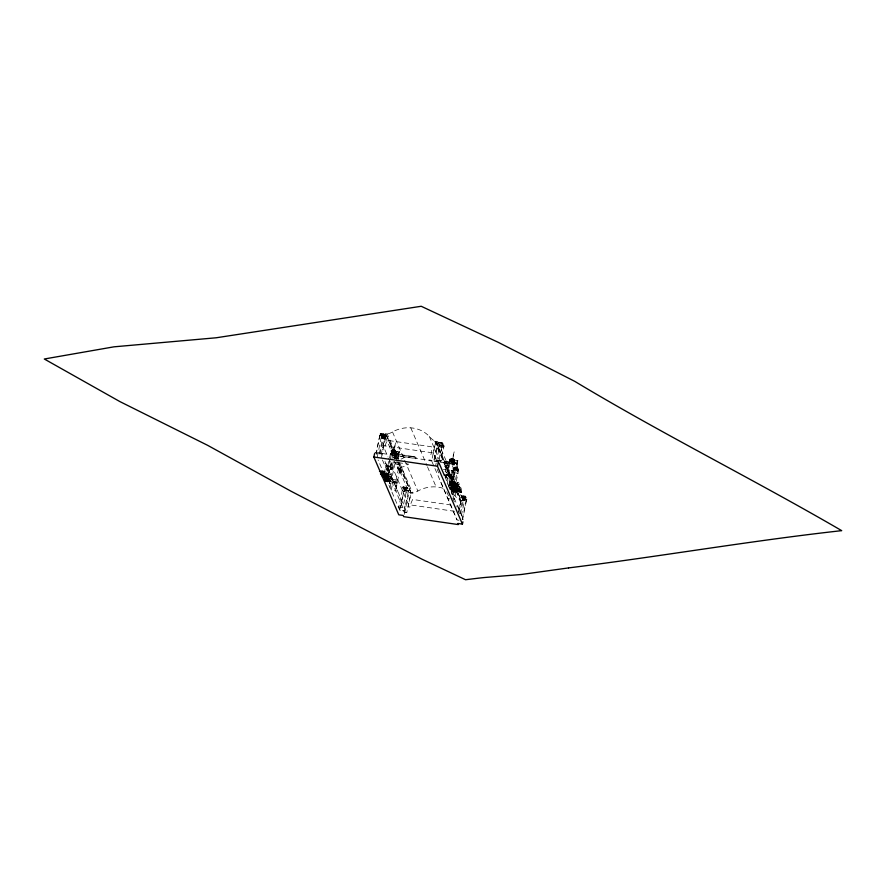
<?xml version="1.0" encoding="UTF-8"?>
<svg xmlns="http://www.w3.org/2000/svg" width="886" height="886" viewBox="0 0 886 886"><rect width="100%" height="100%" fill="white"/><g stroke="black" fill="none" stroke-linecap="round" stroke-linejoin="round"><path stroke-width="0.66" stroke-dasharray="4.43 3.32" d="M395.544 451.04L395.056 449.977A2.536 1.44 -65 0 0 394.48 449.911L394.647 450.298A2.536 2.115 72.8 0 1 395.411 450.786L396.12 452.381M454.23 460.266L449.756 459.568L450.365 460.975L454.817 461.617L453.698 458.76A2.536 1.44 -65 0 0 453.123 458.704L453.278 459.081A2.536 2.115 72.8 0 1 454.042 459.579L454.762 461.163L450.564 460.554L449.988 459.225L451.218 458.405A2.536 2.115 72.8 0 1 452.059 458.549L453.278 459.081M383.793 476.823L388.932 477.665L388.422 480.433L388.865 475.837L380.293 474.519M451.86 488.994L451.384 489.847L452.137 485.694L451.661 486.381L449.911 482.327M461.097 491.863L459.601 486.58L451.173 485.439M443.41 469.48L457.397 471.507L457.42 470.798A14.84 3.012 -81.7 0 0 456.966 464.773L457.242 460.521L452.79 459.878L451.882 462.647A13.035 2.647 -81.7 0 1 452.513 464.131L452.79 459.878M386.318 475.173L386.562 476.136L387.082 473.368L380.581 472.293M388.865 475.837L388.024 479.525L387.614 477.598M388.024 479.525L387.791 478.075M388.168 479.47L388.301 480.4M390.228 481.153L383.926 479.902L390.394 481.054L389.873 483.822L389.63 482.859M389.873 483.822L389.596 482.25M394.248 450.143L395.61 442.712L393.882 450.088M397.991 458.826L399.309 451.395L397.548 458.605M456.633 467.609L457.951 460.177L456.19 467.387M399.365 451.417L397.914 458.66L387.237 433.985L383.66 433.464L379.463 453.034L379.983 454.23L375.863 453.632L380.249 433.564L384.369 434.162L384.557 434.827L380.437 434.229L380.249 433.564M452.812 458.76L454.252 451.506L452.447 458.704M376.185 454.385L379.861 434.96L384.026 435.657L379.906 435.059M381.423 457.586L385.676 437.507L381.235 436.776L380.437 434.229M381.235 436.776L385.521 436.842L385.676 437.507M377.303 456.988L381.401 436.244M379.983 454.23L384.369 434.162M380.338 434.705L384.458 435.303L384.524 434.528L380.172 433.619L384.336 434.317M398.357 459.889L385.687 433.763L381.434 453.388L382.519 455.902L381.478 453.333L379.463 453.034M381.357 436.444L385.521 436.842M384.17 473.788L385.997 465.239L390.77 465.925L391.247 467.044L390.626 465.914L391.357 463.179L391.114 467.022M393.262 461.672L391.568 469.569L387.525 468.982L386.462 465.427M385.321 476.668L387.16 467.93M391.634 452.945L396.341 453.632L395.654 451.029L391.202 450.376L387.093 469.037L391.59 479.481L395.333 461.517M380.459 471.906C391.966 473.966 385.919 471.108 379.252 470.987M387.525 468.982L385.997 465.239M386.562 476.136L387.082 473.368M391.202 450.376L391.368 454.496A14.84 3.012 -81.7 0 1 393.24 453.865L394.148 451.096L393.871 455.338A14.84 3.012 -81.7 0 1 394.314 458.749M387.858 470.82L390.017 460.775M390.283 459.513L391.368 454.496M387.359 474.508L383.56 473.578M387.459 474.353L381.069 473.6M380.094 473.877L387.68 475.084L380.05 473.6M387.68 475.084L380.061 473.822M388.622 474.431L391.767 459.745M392.033 458.516L392.875 454.706L394.89 454.994L395.931 458.228L393.905 457.929L393.085 455.194M390.981 467.542L390.56 469.514L390.527 466.479L390.704 469.525L391.125 467.564L390.527 466.479M389.198 478.772L382.874 477.598M393.905 457.929L396.042 457.674L396.828 459.491M389.452 479.37L383.117 478.163M389.663 479.68L383.372 478.761M394.89 454.994L385.687 433.763L382.309 449.468M395.71 451.694L390.936 451.306L395.688 452.104M389.918 480.278L382.398 479.049M389.962 480.367L383.682 479.647M390.826 477.698L394.325 461.362M395.067 458.007L396.042 453.477L395.433 452.07L394.026 457.375M396.108 453.178L395.433 450.387M396.341 453.632L395.566 451.428M384.38 481.009L390.482 481.497M390.671 481.929L390.815 481.397A11.208 2.281 -81.7 0 0 388.943 477.022L381.29 475.97M395.931 458.228L396.042 457.674M390.061 487.466L391.889 478.916M397.282 482.848L393.251 482.261L391.767 478.639L393.052 481.596L391.213 490.146L397.637 491.099L384.723 460.864L406.829 512.44L404.813 512.141L404.304 510.956L400.184 510.358L398.733 506.991L402.742 488.308L406.895 488.983L402.742 488.308M398.6 451.738C399.243 458.062 382.774 448.759 397.914 453.488L397.692 454.507A13.035 2.647 -81.7 0 1 398.323 455.991L398.6 451.738L391.114 450.775M393.251 482.261L393.406 481.53L397.449 482.117L395.621 490.8L399.664 470.466L401.89 471.241L399.752 471.507M399.785 462.16L399.32 464.319L394.868 463.677L399.398 464.485L396.064 480.013L397.316 483.08M400.627 468.76C394.192 468.639 405.589 469.325 397.947 466.479L398.678 468.162M401.834 471.518L399.564 470.665L401.579 470.942L411.026 492.86L406.829 512.44M401.679 470.754L399.664 470.466M401.579 470.953L399.963 466.767M402.776 488.385L403.097 486.879L407.217 487.477L407.327 488.651L403.208 488.053L403.097 486.879M399.852 509.594L403.861 490.933L400.184 510.358M404.193 489.648L408.579 490.855L404.094 490.124L408.568 490.6L403.429 514.312M404.459 490.257L404.138 491.586L408.258 492.184M404.415 490.157L408.568 490.6M398.733 506.991L402.853 507.589L407.217 487.477M404.26 489.792L408.413 490.246M404.193 514.378L409.011 492.572L408.38 490.39M447.308 463.533L445.281 463.245L435.834 441.306L431.637 460.886L457.032 519.683M433.941 459.867L437.85 441.605L434.694 441.139A25.472 23.667 -23.2 0 1 429.267 436.355A29.692 27.599 -23.2 0 0 410.783 427.827A30.7 28.529 -23.2 0 0 392.498 431.936A14.564 13.534 -23.2 0 1 387.237 433.985M434.738 459.701L438.171 443.698L442.335 444.395M438.171 443.698L438.481 442.358L442.679 442.9L442.867 443.565L438.714 442.668M444.03 446.035L439.534 445.514L444.03 446.035L440.597 462.315M435.613 465.726L436.189 463.057M436.477 461.717L439.711 444.982M439.146 458.959L442.679 442.9M443.831 445.58L443.653 446.112L442.834 443.266L438.437 442.601M446.079 465.781L448.216 465.515L446.079 465.781L445.259 463.046M445.171 471.573L447.065 462.846L445.027 462.647L447.042 462.935L437.85 441.605M448.094 466.069L447.065 462.846M446.201 465.228L446.987 467.044L446.633 468.716L448.648 469.004L450.232 461.617L449.379 459.756L454.141 460.554M454.684 462.259L450.022 461.695L449.379 459.756M449.844 459.158L450.298 461.318L449.844 459.158L454.296 459.812L453.61 463.013L449.08 462.193L445.758 477.709L449.8 478.296L448.737 474.741L446.035 474.342M449.158 462.359L449.623 460.211M450.022 461.695L456.667 462.403L457.242 460.521M449.988 478.573L448.737 474.741M446.865 474.353L449.091 474.674L447.253 483.224L448.028 485.007M453.532 462.835L448.416 485.905L452.203 494.698M453.787 478.961L453.887 475.948L453.665 479.215L451.638 478.927L450.764 476.867L450.852 476.015L452.868 476.303L452.137 474.608L450.121 474.32L449.767 475.992L451.782 476.28L453.366 468.893M449.833 482.25L449.9 481.508L457.442 482.604A11.208 2.281 -81.7 0 1 459.325 486.957M449.534 485.55L449.955 482.527L457.586 483.723L459.347 487.289L459.513 486.37L450.963 485.129L458.583 486.204M453.765 470.377L453.123 468.439L457.874 469.237L458.04 468.495L453.588 467.852L454.042 470.001L458.538 470.765L453.721 470.267M450.099 482.903L457.741 484.432L450.177 482.959M429.267 436.355L440.375 462.27L454.252 464.231L454.906 461.218L454.075 459.169M450.952 480.256L454.452 463.921A14.84 3.012 -81.7 0 1 456.334 463.3L456.545 462.27M449.723 485.528L450.431 483.557M451.638 478.927L451.838 478.307L454.064 479.082L451.428 491.597L455.88 492.251L454.452 488.009M450.708 484.52L458.35 485.484L450.686 484.121M454.042 470.001L453.588 467.852M451.506 491.221L450.254 488.153L453.588 472.626L452.901 471.053M453.665 479.215L452.801 476.602M459.557 487.023L451.195 485.329M451.461 488.086L450.985 488.939L451.45 485.893M453.853 475.361L454.452 472.603L454.474 476.491L454.584 472.626L453.853 475.361L454.474 476.491M450.985 488.939L451.561 486.292M451.328 489.725L451.949 487.2L454.263 487.034M452.137 487.466L459.657 488.695L452.004 487.366M450.453 483.944C471.994 485.683 441.948 484.841 453.255 483.247M452.646 488.662L460.067 489.825M452.801 489.216L460.421 490.467M453.045 489.792L460.698 490.966M455.67 491.365L453.876 491.52L452.846 493.236L453.311 490.246L460.864 491.675L451.627 490.257M453.909 487.134L457.42 470.798M457.397 471.507L457.874 469.237M459.469 488.075L451.926 486.979L453.588 491.043L461.307 492.45L451.472 490.988M452.912 487.112L454.773 486.757M454.684 488.917L458.649 469.912L457.442 467.454A2.536 1.44 -65 0 0 456.855 467.387L457.021 467.764A2.536 2.115 72.8 0 1 457.785 468.262L458.505 469.857M454.983 488.341L453.145 496.891L454.308 499.571L456.135 491.032L454.861 488.075M454.662 487.953L453.255 487.898L455.16 487.665M455.515 491.575L450.188 478.473M457.442 482.604L457.386 483.346L449.789 482.15M449.988 482.693L457.453 483.424M456.567 491.32L454.274 491.331M458.516 486.215L450.908 484.83M459.557 488.463L451.893 487.078M459.801 489.039L452.281 487.821M453.078 488.031L452.27 488.275L459.9 489.271L452.259 487.942L451.915 489.116M460.31 490.202L452.757 489.105L460.443 490.335M460.565 490.8L453.012 489.703L460.609 491.088M458.472 509.062L461.407 495.617L465.527 496.215L466.723 498.984L462.403 498.862L466.889 499.593M458.66 512.163L461.185 500.413L446.954 467.221L445.813 467.055A25.472 23.678 -23.3 0 1 442.003 464.042M465.527 496.215L461.163 516.328L462.614 519.694L466.723 498.984L462.603 498.386L459.635 513.758M460.399 513.758L463.201 500.712L454.009 479.37L451.993 479.071L461.185 500.413L458.228 514.157M462.282 518.93L466.28 500.269L466.612 501.022L462.492 500.424M411.026 492.86L398.312 463.223L399.918 467L401.48 467.188L411.026 492.86L408.025 506.825L409.908 507.091A32.627 30.323 -23.2 0 1 412.677 499.449L451.483 505.075M450.808 476.214L435.834 441.306L432.889 455.061L430.829 454.762A17.399 16.169 -23.2 0 0 431.482 446.754L387.337 440.342A32.627 30.323 -23.2 0 0 384.568 447.995L382.686 447.718M397.626 458.771L399.32 451.417M450.564 460.554L451.572 459.214A2.536 1.44 -65 0 1 452.225 458.926M452.004 486.525L452.037 486.458A11.208 2.281 -81.7 0 1 453.909 490.833M461.462 491.929A11.208 2.281 -81.7 0 0 459.579 487.555L451.439 486.215L459.347 487.289M450.055 484.819L451.007 483.767M451.517 488.208L452.026 487.222M453.377 492.505L454.119 491.531M413.496 456.523L415.944 457.464A3.976 1.418 -6.3 0 1 416.165 457.962L413.441 460.642M451.926 487.488L452.691 487.123M395.577 458.549L396.319 458.306A2.536 2.115 72.8 0 1 397.161 458.45M401.07 459.103A14.564 13.534 -23.3 0 0 403.606 457.84L407.394 456.523L413.374 456.5M435.834 441.306L446.023 467.443M451.173 483.601L453.255 483.623M399.918 467L401.48 467.188A14.564 13.534 -23.3 0 0 406.74 465.139L408.656 464.164L399.985 462.902M380.382 434.085L384.502 434.683M442.646 443.055L438.526 442.457L438.648 443.443L442.767 444.041M381.6 436.698L385.72 437.296M439.633 445.093L443.786 445.78M381.523 437.108L385.709 437.584L381.556 436.909M437.839 445.625L443.975 446.522M385.432 438.891L381.312 438.293M443.742 447.629L439.622 447.031M392.996 449.645L394.779 449.9M451.638 458.427L453.422 458.682M393.583 450.143L393.417 449.756A2.536 2.115 72.8 0 0 392.576 449.623C390.449 449.855 391.9 452.79 392.93 450.431A2.536 1.44 -65 0 1 393.583 450.143L394.647 450.298M449.988 459.225L454.186 459.834M398.811 452.237L391.047 451.118M449.689 459.912L457.453 461.03M391.811 451.794L396.263 452.436M449.313 460.055L454.02 460.742M391.723 452.192L396.175 452.835M450.453 460.576L454.906 461.218M449.977 461.584L456.633 462.403M392.631 453.488L412.765 456.412M415.213 457.054L390.449 453.399L394.968 454.219M437.606 460.288L455.725 462.924M394.093 454.319L398.523 454.917M436.499 460.421L456.334 463.3M452.735 463.101L457.187 463.743M374.844 452.425L427.628 460.089M393.074 455.293L415.855 458.527M440.973 462.448L456.966 464.773M393.019 455.858L395.034 456.146M445.193 463.71L447.208 463.998M396.74 458.328L398.523 458.594M455.382 467.11L457.165 467.376M455.969 467.62L455.803 467.232A2.536 2.115 72.8 0 0 454.961 467.088C452.824 467.332 454.285 470.256 455.315 467.908A2.536 1.44 -65 0 1 455.969 467.62L457.021 467.764M446.987 467.044L449.003 467.343L448.216 465.515M457.951 468.893L453.499 468.251L454.108 469.658M453.056 468.738L457.763 469.425M453.111 468.86L457.818 469.536M454.197 469.259L458.649 469.912M454.086 469.602L458.56 470.311L457.818 467.852M396.551 461.794L398.91 462.138M394.303 462.071L398.755 462.725M453.588 472.626L458.04 473.279L453.51 472.459L453.975 470.3L453.123 468.439M386.307 466.158L390.349 466.745M390.183 467.11L385.742 466.457L386.894 469.148M400.693 468.461L397.592 468.14L398.711 462.913L399.398 464.485M444.539 474.874L448.571 475.461M446.599 475.572L448.825 475.893M450.786 476.314L452.868 476.746M400.605 469.314L398.589 469.026L399.475 471.075M450.764 476.867L452.779 477.166M400.295 470.012L398.268 469.724L394.979 462.082M449.955 477.565L449.091 474.674M399.874 470.942L401.89 471.241M453.798 478.894L451.738 478.495M454.064 479.082L451.926 479.359L453.975 479.714M380.005 470.61L387.559 471.706M450.642 481.131L458.195 482.228M379.197 471.263L386.739 472.36M379.219 471.319L386.772 472.415M380.415 471.806L386.706 472.714M449.833 481.796L457.386 482.892M380.559 472.238L386.894 473.146M380.792 472.615L387.138 473.489M380.77 472.725L387.171 473.744M380.781 472.925L387.149 473.844M450.188 483.335L457.807 484.265M381.024 473.312L390.682 474.674M450.409 483.656L457.962 484.952M450.664 484.254L458.228 485.55M380.293 474.176L387.968 475.56L380.271 474.298M381.412 474.951L388.954 476.048M381.501 475.162L389.054 476.258M381.246 475.273L388.921 476.668L381.157 475.671M381.268 475.328L389.685 476.657M451.218 485.705L459.513 486.37M382.054 475.871L388.589 476.878L386.85 473.146M451.428 486.026L460.332 487.189M388.987 477.787L381.39 476.712L389.043 478.041M382.719 477.255L389.009 478.163M389.286 478.639L382.907 477.687L389.264 478.75M392.033 479.426L396.064 480.013M389.552 479.237L383.14 478.385L389.53 479.359M450.254 488.153L460.199 489.759M452.513 488.729L460.166 489.892M383.394 478.983L389.807 479.813M383.416 479.049L389.774 479.935M383.649 479.559L390.05 480.433M386.451 480.6L390.394 481.054M393.052 481.596L397.493 482.239L396.219 479.282M453.289 490.346L460.953 491.531M384.136 480.533L390.815 481.397M384.203 480.699L390.737 481.63M384.336 480.91L390.626 481.785M453.521 490.877L461.396 492.206L453.82 491.054M397.238 483.457L392.786 482.815L391.634 480.134M403.019 487.001L407.172 487.677L402.975 487.189M403.008 487.267L407.416 487.931M465.482 496.415L461.362 495.817M403.296 487.632L407.372 488.142M461.285 495.927L465.726 496.669M465.682 496.88L461.562 496.282L465.726 496.968M465.626 497.389L461.517 496.791L461.407 495.617M465.205 497.722L461.085 497.124M466.878 499.339L462.769 498.995M404.415 490.501L408.524 491.099M462.691 499.183L466.844 499.494M409.011 492.572L412.588 493.081A14.564 13.534 -23.2 0 0 417.849 491.032A30.7 28.529 -23.2 0 1 436.122 486.923A29.692 27.599 -23.2 0 1 444.694 488.85M462.448 500.324L466.568 500.922M463.201 500.712L460.033 500.247A25.472 23.667 -23.2 0 1 454.607 495.462A29.692 27.599 -23.2 0 0 452.115 493.148M440.829 482.228L447.795 498.652L449.811 498.94L446.046 490.091M454.629 511.333L408.512 504.643L388.511 458.184M406.851 512.407L404.68 512.097L404.171 510.89L399.752 510.247L378.089 459.967M459.003 520.281L456.988 519.993L447.795 498.652M434.694 441.139L460.033 500.247L450.077 474.553L448.936 474.353A25.472 23.678 -23.3 0 1 445.137 471.341M386.451 476.003L385.676 473.822M385.72 473.944L384.225 473.301M386.097 476.845L387.37 477.432M387.581 478.252L386.905 477.897M388.777 481.441L387.171 480.589L389.596 482.194M383.804 473.157L385.1 473.722M388.987 481.508L389.552 482.073M387.88 478.351L388.223 479.603M446.954 467.188L450.077 474.553L445.802 467.055L446.887 468.162L446.212 467.465M446.378 467.143L450.077 474.553M390.571 481.607L388.832 477.554M443.986 446.245L439.899 445.724M442.291 444.296L442.612 445.049M449.08 462.193L449.767 463.777M453.754 475.904L454.352 477.011M447.962 467.42L452.458 477.864M451.794 486.049L451.771 485.982A11.208 2.281 -81.7 0 0 449.9 481.508M444.694 474.154L445.913 476.989M450.409 487.422L451.683 490.379M444.96 476.768L463.4 519.561M435.99 459.181L433.287 452.912L383.095 445.625L387.968 456.921M452.746 498.109L454.363 501.875M437.163 469.314L438.703 472.902M394.901 454.053L395.577 455.637M385.476 437.042L393.118 455.393M383.66 433.464L384.458 435.303M399.819 471.23L407.327 488.651M403.208 488.053L404.094 490.124M391.357 463.179L391.845 464.286M390.449 465.892L391.723 468.849M390.272 466.734L391.568 469.569M382.453 459.978L402.853 507.589M388.699 476.613L388.688 476.424A11.208 2.281 -81.7 0 0 386.805 472.083M446.145 475.738L454.607 495.462M410.783 427.827L426.963 465.549M427.495 466.811L436.122 486.923M392.498 431.936L403.606 457.84M404.658 460.277L417.849 491.032M399.918 463.544L412.588 493.081M385.687 433.763L396.795 459.668M456.833 505.851A17.399 16.169 -23.2 0 1 457.01 507.18M401.546 472.847L399.52 472.615L401.546 472.847"/><path stroke-width="1.33" d="M462.913 521.843L462.426 524.124L457.818 523.46L458.306 524.578L403.706 516.66L403.185 515.453L398.766 514.81L373.859 456.999L374.59 453.566M462.426 524.124L437.474 466.224L438.459 461.661L434.35 461.063M428.979 460.288L431.681 460.676M373.859 456.999L437.474 466.224M438.991 462.924L444.418 475.505M568.546 567.915L521.212 574.505L485.041 577.473A646.702 405.323 -62.8 0 0 476.524 578.403L465.538 579.721L421.924 559.166L291.084 491.254L207.546 445.281L119.975 401.635L44.3 359.007L114.006 346.825L216.184 337.776L421.215 306.279L498.297 342.361L574.759 381.357C662.141 433.941 753.632 479.392 841.7 530.648C750.353 540.792 659.705 556.574 568.546 567.915"/></g></svg>
